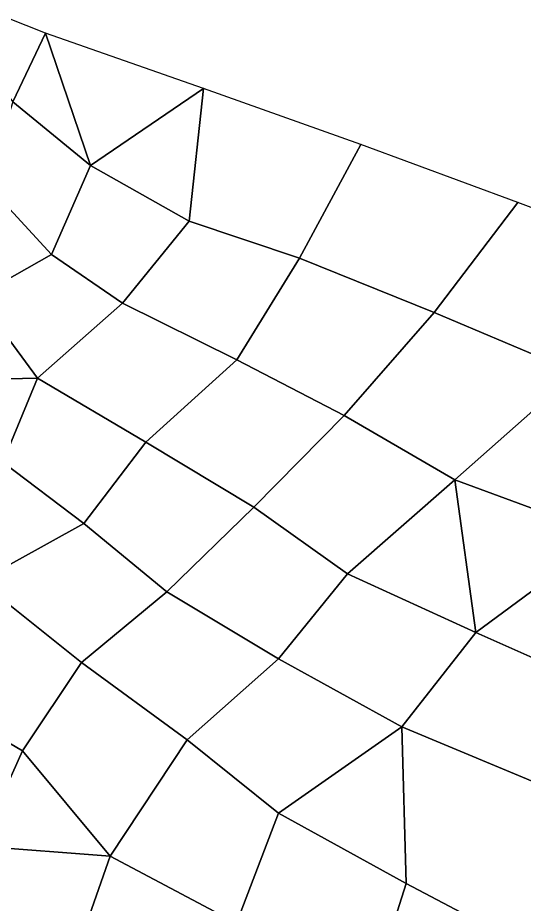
# Model space of a CAD drawing. Extents: x 380707 to 407438, y 6452841 to 6483357.
# Drawn here: x 392325 to 392624, y 6462941 to 6463466 of the extents above; entities that cross this region are included whole.
import ezdxf

# ---------------------------------------------------------------- set-up
doc = ezdxf.new("R2010")
doc.units = 0
for name, color, linetype in [('MESH_BOUND', 25, 'CONTINUOUS'), ('MESH_ELEMS', 18, 'CONTINUOUS'), ('MESH_NODES', 18, 'CONTINUOUS')]:
    doc.layers.add(name, color=color, linetype=linetype)

msp = doc.modelspace()

# ---------------------------------------------------------------- linework, layer by layer
at = {"layer": 'MESH_BOUND', "color": 25}
for points in [[(392340.916, 6463456.41, -0.14), (392318.074, 6463465.5, -0.252)], [(392434.25, 6463423.74, -0.216), (392340.916, 6463456.41, -0.14)], [(392527.366, 6463390.46, 0.63), (392434.25, 6463423.74, -0.216)], [(392620.124, 6463356.19, 0.916), (392527.366, 6463390.46, 0.63)], [(392712.759, 6463321.59, 1.04), (392620.124, 6463356.19, 0.916)]]:
    msp.add_polyline3d(points, dxfattribs=at)
at = {"layer": 'MESH_ELEMS', "color": 178}
for points in [[(392318.074, 6463465.5, -0.252), (392298.338, 6463445.69, -1.511), (392321.732, 6463415.8, -1.611), (392340.916, 6463456.41, -0.14)], [(392321.732, 6463415.8, -1.611), (392367.633, 6463378.18, -1.548), (392340.916, 6463456.41, -0.14), (392321.732, 6463415.8, -1.611)], [(392367.633, 6463378.18, -1.548), (392434.25, 6463423.74, -0.216), (392340.916, 6463456.41, -0.14), (392367.633, 6463378.18, -1.548)], [(392425.913, 6463345.17, -1.577), (392434.25, 6463423.74, -0.216), (392367.633, 6463378.18, -1.548), (392425.913, 6463345.17, -1.577)], [(392491.078, 6463323.41, -1.55), (392527.366, 6463390.46, 0.63), (392434.25, 6463423.74, -0.216), (392425.913, 6463345.17, -1.577)], [(392367.633, 6463378.18, -1.548), (392321.732, 6463415.8, -1.611), (392306.005, 6463367.13, -1.44), (392344.56, 6463325.51, -1.686)], [(392570.695, 6463291.14, -1.42), (392620.124, 6463356.19, 0.916), (392527.366, 6463390.46, 0.63), (392491.078, 6463323.41, -1.55)], [(392425.913, 6463345.17, -1.577), (392367.633, 6463378.18, -1.548), (392344.56, 6463325.51, -1.686), (392386.504, 6463296.62, -1.822)], [(392274.586, 6463338.27, -1.835), (392300.626, 6463300.66, -2.046), (392344.56, 6463325.51, -1.686), (392306.005, 6463367.13, -1.44)], [(392654.653, 6463255.73, -1.559), (392712.759, 6463321.59, 1.04), (392620.124, 6463356.19, 0.916), (392570.695, 6463291.14, -1.42)], [(392454.141, 6463263.12, -1.87), (392491.078, 6463323.41, -1.55), (392425.913, 6463345.17, -1.577), (392386.504, 6463296.62, -1.822)], [(392344.56, 6463325.51, -1.686), (392300.626, 6463300.66, -2.046), (392336.272, 6463252.34, -1.488), (392386.504, 6463296.62, -1.822)], [(392491.078, 6463323.41, -1.55), (392454.141, 6463263.12, -1.87), (392517.422, 6463230.31, -2.007), (392570.695, 6463291.14, -1.42)], [(392274.279, 6463250.92, -1.485), (392336.272, 6463252.34, -1.488), (392300.626, 6463300.66, -2.046), (392274.279, 6463250.92, -1.485)], [(392400.284, 6463214.45, -1.149), (392454.141, 6463263.12, -1.87), (392386.504, 6463296.62, -1.822), (392336.272, 6463252.34, -1.488)], [(392582.828, 6463192.15, -1.907), (392654.653, 6463255.73, -1.559), (392570.695, 6463291.14, -1.42), (392517.422, 6463230.31, -2.007)], [(392464.119, 6463176.16, -1.399), (392517.422, 6463230.31, -2.007), (392454.141, 6463263.12, -1.87), (392400.284, 6463214.45, -1.149)], [(392315.79, 6463202.77, -1.443), (392336.272, 6463252.34, -1.488), (392274.279, 6463250.92, -1.485), (392315.79, 6463202.77, -1.443)], [(392400.284, 6463214.45, -1.149), (392336.272, 6463252.34, -1.488), (392315.79, 6463202.77, -1.443), (392363.586, 6463166.46, -1.496)], [(392582.828, 6463192.15, -1.907), (392672.749, 6463159.08, -2.003), (392654.653, 6463255.73, -1.559), (392582.828, 6463192.15, -1.907)], [(392519.486, 6463136.72, -1.399), (392582.828, 6463192.15, -1.907), (392517.422, 6463230.31, -2.007), (392464.119, 6463176.16, -1.399)], [(392363.586, 6463166.46, -1.496), (392412.722, 6463125.98, -1.444), (392464.119, 6463176.16, -1.399), (392400.284, 6463214.45, -1.149)], [(392363.586, 6463166.46, -1.496), (392315.79, 6463202.77, -1.443), (392301.941, 6463132.31, -1.545), (392363.586, 6463166.46, -1.496)], [(392582.828, 6463192.15, -1.907), (392519.486, 6463136.72, -1.399), (392595.361, 6463102.02, -1.353), (392582.828, 6463192.15, -1.907)], [(392582.828, 6463192.15, -1.907), (392595.361, 6463102.02, -1.353), (392672.749, 6463159.08, -2.003), (392582.828, 6463192.15, -1.907)], [(392478.761, 6463086.38, -1.398), (392519.486, 6463136.72, -1.399), (392464.119, 6463176.16, -1.399), (392412.722, 6463125.98, -1.444)], [(392362.277, 6463084.3, -1.302), (392412.722, 6463125.98, -1.444), (392363.586, 6463166.46, -1.496), (392301.941, 6463132.31, -1.545)], [(392595.361, 6463102.02, -1.353), (392675.037, 6463066.53, -1.333), (392672.749, 6463159.08, -2.003), (392595.361, 6463102.02, -1.353)], [(392551.582, 6463046.15, -1.389), (392595.361, 6463102.02, -1.353), (392519.486, 6463136.72, -1.399), (392478.761, 6463086.38, -1.398)], [(392362.277, 6463084.3, -1.302), (392301.941, 6463132.31, -1.545), (392268.582, 6463066.49, -1.56), (392327.385, 6463032.04, -1.499)], [(392424.674, 6463038.55, -1.437), (392478.761, 6463086.38, -1.398), (392412.722, 6463125.98, -1.444), (392362.277, 6463084.3, -1.302)], [(392595.361, 6463102.02, -1.353), (392551.582, 6463046.15, -1.389), (392640.715, 6463009, -1.351), (392675.037, 6463066.53, -1.333)], [(392424.674, 6463038.55, -1.437), (392362.277, 6463084.3, -1.302), (392327.385, 6463032.04, -1.499), (392379.26, 6462969.77, -1.49)], [(392478.729, 6462995.14, -1.426), (392551.582, 6463046.15, -1.389), (392478.761, 6463086.38, -1.398), (392424.674, 6463038.55, -1.437)], [(392327.385, 6463032.04, -1.499), (392268.582, 6463066.49, -1.56), (392241.368, 6463005.81, -1.548), (392301.906, 6462975.61, -1.554)], [(392554.157, 6462953.63, -1.405), (392551.582, 6463046.15, -1.389), (392478.729, 6462995.14, -1.426), (392554.157, 6462953.63, -1.405)], [(392554.157, 6462953.63, -1.405), (392634.093, 6462911.38, -1.381), (392640.715, 6463009, -1.351), (392551.582, 6463046.15, -1.389)], [(392478.729, 6462995.14, -1.426), (392424.674, 6463038.55, -1.437), (392379.26, 6462969.77, -1.49), (392453.878, 6462930.08, -1.463)], [(392379.26, 6462969.77, -1.49), (392327.385, 6463032.04, -1.499), (392301.906, 6462975.61, -1.554), (392379.26, 6462969.77, -1.49)], [(392554.157, 6462953.63, -1.405), (392478.729, 6462995.14, -1.426), (392453.878, 6462930.08, -1.463), (392531.852, 6462883.34, -1.418)], [(392351.79, 6462891.44, -1.52), (392379.26, 6462969.77, -1.49), (392301.906, 6462975.61, -1.554), (392283.132, 6462916.6, -1.538)], [(392351.79, 6462891.44, -1.52), (392429.296, 6462857.61, -1.453), (392453.878, 6462930.08, -1.463), (392379.26, 6462969.77, -1.49)], [(392531.852, 6462883.34, -1.418), (392614.027, 6462834.47, -1.383), (392634.093, 6462911.38, -1.381), (392554.157, 6462953.63, -1.405)]]:
    msp.add_3dface(points, dxfattribs=at)
at = {"layer": 'MESH_NODES', "color": 18}
for p in [(392340.916, 6463456.41, -0.14), (392434.25, 6463423.74, -0.216), (392527.366, 6463390.46, 0.63), (392367.633, 6463378.18, -1.548), (392620.124, 6463356.19, 0.916), (392425.913, 6463345.17, -1.577), (392344.56, 6463325.51, -1.686), (392491.078, 6463323.41, -1.55), (392386.504, 6463296.62, -1.822), (392570.695, 6463291.14, -1.42), (392454.141, 6463263.12, -1.87), (392336.272, 6463252.34, -1.488), (392517.422, 6463230.31, -2.007), (392400.284, 6463214.45, -1.149), (392582.828, 6463192.15, -1.907), (392464.119, 6463176.16, -1.399), (392363.586, 6463166.46, -1.496), (392519.486, 6463136.72, -1.399), (392412.722, 6463125.98, -1.444), (392595.361, 6463102.02, -1.353), (392362.277, 6463084.3, -1.302), (392478.761, 6463086.38, -1.398), (392551.582, 6463046.15, -1.389), (392424.674, 6463038.55, -1.437), (392327.385, 6463032.04, -1.499), (392478.729, 6462995.14, -1.426), (392379.26, 6462969.77, -1.49), (392554.157, 6462953.63, -1.405)]:
    msp.add_point(p, dxfattribs=at)

doc.saveas('drawing.dxf')
